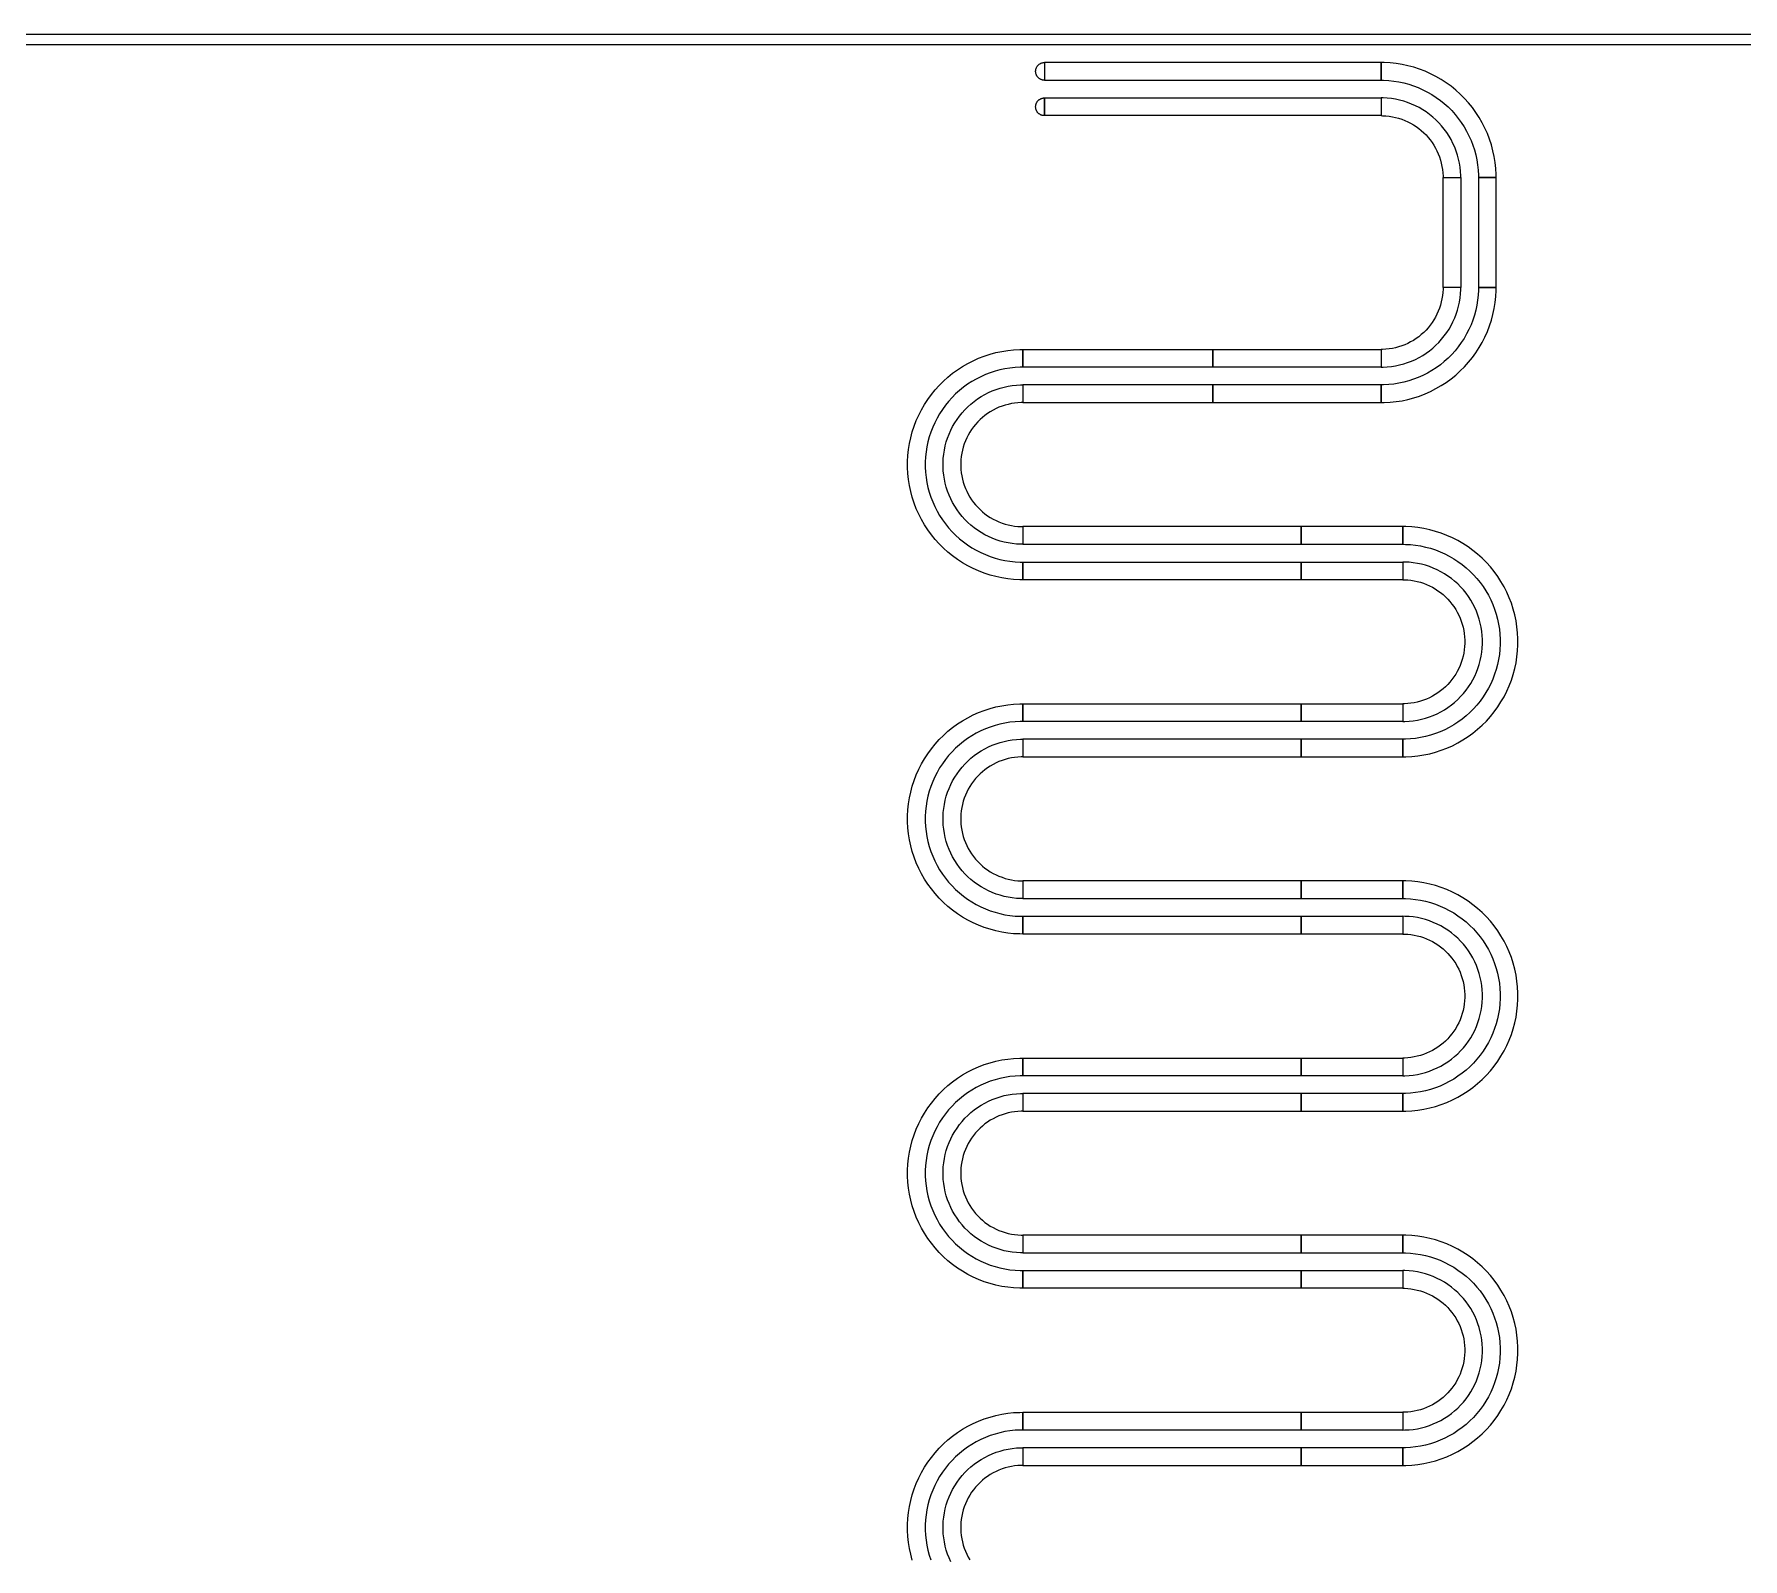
# Model space of a CAD drawing. Extents: x -3400 to 3400, y -3400 to 3400.
# Drawn here: x 640 to 1604, y -866 to -5 of the extents above; entities that cross this region are included whole.
import ezdxf

# ---------------------------------------------------------------- set-up
doc = ezdxf.new("R2010")
doc.units = 0
doc.layers.get('0').update_dxf_attribs({"linetype": 'CONTINUOUS'})
doc.layers.add('BASEMETAL', color=4, linetype='CONTINUOUS')
doc.layers.add('BUSMAIN', color=3, linetype='CONTINUOUS')

# ---------------------------------------------------------------- blocks, each defined once
blk = doc.blocks.new('CHIP_XSEARCH')
for points in [[(4610, 3374), (4610, 3369), (4610, 3369), (4609.74, 3369.01), (4609.48, 3369.03), (4609.22, 3369.06), (4608.96, 3369.11), (4608.71, 3369.17), (4608.45, 3369.24), (4608.21, 3369.33), (4607.97, 3369.43), (4607.73, 3369.54), (4607.5, 3369.67), (4607.28, 3369.81), (4607.06, 3369.95), (4606.85, 3370.11), (4606.65, 3370.28), (4606.46, 3370.46), (4606.28, 3370.65), (4606.11, 3370.85), (4605.95, 3371.06), (4605.81, 3371.28), (4605.67, 3371.5), (4605.54, 3371.73), (4605.43, 3371.97), (4605.33, 3372.21), (4605.24, 3372.45), (4605.17, 3372.71), (4605.11, 3372.96), (4605.06, 3373.22), (4605.03, 3373.48), (4605.01, 3373.74), (4605, 3374), (4605, 3374), (4605.01, 3374.26), (4605.03, 3374.52), (4605.06, 3374.78), (4605.11, 3375.04), (4605.17, 3375.29), (4605.24, 3375.55), (4605.33, 3375.79), (4605.43, 3376.03), (4605.54, 3376.27), (4605.67, 3376.5), (4605.81, 3376.72), (4605.95, 3376.94), (4606.11, 3377.15), (4606.28, 3377.35), (4606.46, 3377.54), (4606.65, 3377.72), (4606.85, 3377.89), (4607.06, 3378.05), (4607.28, 3378.19), (4607.5, 3378.33), (4607.73, 3378.46), (4607.97, 3378.57), (4608.21, 3378.67), (4608.45, 3378.76), (4608.71, 3378.83), (4608.96, 3378.89), (4609.22, 3378.94), (4609.48, 3378.97), (4609.74, 3378.99), (4610, 3379), (4610, 3379)], [(4610, 3369), (4800, 3369), (4800, 3379), (4610, 3379)], [(4800, 3369), (4801.44, 3368.98), (4804.32, 3368.83), (4807.18, 3368.53), (4810.02, 3368.08), (4812.84, 3367.48), (4815.62, 3366.74), (4818.36, 3365.85), (4821.05, 3364.81), (4823.68, 3363.64), (4826.24, 3362.33), (4828.74, 3360.9), (4831.15, 3359.33), (4833.48, 3357.63), (4835.72, 3355.82), (4837.86, 3353.9), (4839.9, 3351.86), (4841.82, 3349.72), (4843.63, 3347.48), (4845.33, 3345.15), (4846.9, 3342.74), (4848.33, 3340.24), (4849.64, 3337.68), (4850.81, 3335.05), (4851.85, 3332.36), (4852.74, 3329.62), (4853.48, 3326.84), (4854.08, 3324.02), (4854.53, 3321.18), (4854.83, 3318.32), (4854.98, 3315.44), (4855, 3314), (4865, 3314), (4864.98, 3315.7), (4864.8, 3319.1), (4864.44, 3322.48), (4863.91, 3325.85), (4863.2, 3329.17), (4862.32, 3332.46), (4861.27, 3335.7), (4860.05, 3338.87), (4858.67, 3341.98), (4857.12, 3345.02), (4855.42, 3347.96), (4853.57, 3350.82), (4851.57, 3353.57), (4849.43, 3356.21), (4847.15, 3358.74), (4844.74, 3361.15), (4842.21, 3363.43), (4839.57, 3365.57), (4836.82, 3367.57), (4833.96, 3369.42), (4831.02, 3371.12), (4827.98, 3372.67), (4824.87, 3374.05), (4821.7, 3375.27), (4818.46, 3376.32), (4815.17, 3377.2), (4811.85, 3377.91), (4808.48, 3378.44), (4805.1, 3378.8), (4801.7, 3378.98), (4800, 3379)], [(4610, 3354), (4610, 3349), (4610, 3349), (4609.74, 3349.01), (4609.48, 3349.03), (4609.22, 3349.06), (4608.96, 3349.11), (4608.71, 3349.17), (4608.45, 3349.24), (4608.21, 3349.33), (4607.97, 3349.43), (4607.73, 3349.54), (4607.5, 3349.67), (4607.28, 3349.81), (4607.06, 3349.95), (4606.85, 3350.11), (4606.65, 3350.28), (4606.46, 3350.46), (4606.28, 3350.65), (4606.11, 3350.85), (4605.95, 3351.06), (4605.81, 3351.28), (4605.67, 3351.5), (4605.54, 3351.73), (4605.43, 3351.97), (4605.33, 3352.21), (4605.24, 3352.45), (4605.17, 3352.71), (4605.11, 3352.96), (4605.06, 3353.22), (4605.03, 3353.48), (4605.01, 3353.74), (4605, 3354), (4605, 3354), (4605.01, 3354.26), (4605.03, 3354.52), (4605.06, 3354.78), (4605.11, 3355.04), (4605.17, 3355.29), (4605.24, 3355.55), (4605.33, 3355.79), (4605.43, 3356.03), (4605.54, 3356.27), (4605.67, 3356.5), (4605.81, 3356.72), (4605.95, 3356.94), (4606.11, 3357.15), (4606.28, 3357.35), (4606.46, 3357.54), (4606.65, 3357.72), (4606.85, 3357.89), (4607.06, 3358.05), (4607.28, 3358.19), (4607.5, 3358.33), (4607.73, 3358.46), (4607.97, 3358.57), (4608.21, 3358.67), (4608.45, 3358.76), (4608.71, 3358.83), (4608.96, 3358.89), (4609.22, 3358.94), (4609.48, 3358.97), (4609.74, 3358.99), (4610, 3359), (4610, 3359)], [(4610, 3359), (4800, 3359), (4800, 3349), (4610, 3349)], [(4800, 3349), (4800.92, 3348.99), (4802.75, 3348.89), (4804.57, 3348.7), (4806.38, 3348.41), (4808.17, 3348.03), (4809.94, 3347.56), (4811.68, 3346.99), (4813.39, 3346.34), (4815.07, 3345.59), (4816.7, 3344.76), (4818.29, 3343.84), (4819.82, 3342.84), (4821.31, 3341.77), (4822.73, 3340.61), (4824.09, 3339.39), (4825.39, 3338.09), (4826.61, 3336.73), (4827.77, 3335.31), (4828.84, 3333.82), (4829.84, 3332.29), (4830.76, 3330.7), (4831.59, 3329.07), (4832.34, 3327.39), (4832.99, 3325.68), (4833.56, 3323.94), (4834.03, 3322.17), (4834.41, 3320.38), (4834.7, 3318.57), (4834.89, 3316.75), (4834.99, 3314.92), (4835, 3314), (4845, 3314), (4844.98, 3315.18), (4844.86, 3317.53), (4844.62, 3319.87), (4844.25, 3322.2), (4843.76, 3324.51), (4843.15, 3326.78), (4842.42, 3329.02), (4841.57, 3331.22), (4840.62, 3333.37), (4839.55, 3335.47), (4838.37, 3337.51), (4837.09, 3339.49), (4835.7, 3341.39), (4834.22, 3343.23), (4832.64, 3344.98), (4830.98, 3346.64), (4829.23, 3348.22), (4827.39, 3349.7), (4825.49, 3351.09), (4823.51, 3352.37), (4821.47, 3353.55), (4819.37, 3354.62), (4817.22, 3355.57), (4815.02, 3356.42), (4812.78, 3357.15), (4810.51, 3357.76), (4808.2, 3358.25), (4805.87, 3358.62), (4803.53, 3358.86), (4801.18, 3358.98), (4800, 3359)], [(4845, 3314), (4845, 3252), (4835, 3252), (4835, 3314)], [(4855, 3314), (4855, 3252), (4865, 3252), (4865, 3314)], [(4855, 3252), (4854.98, 3250.56), (4854.83, 3247.68), (4854.53, 3244.82), (4854.08, 3241.98), (4853.48, 3239.16), (4852.74, 3236.38), (4851.85, 3233.64), (4850.81, 3230.95), (4849.64, 3228.32), (4848.33, 3225.76), (4846.9, 3223.26), (4845.33, 3220.85), (4843.63, 3218.52), (4841.82, 3216.28), (4839.9, 3214.14), (4837.86, 3212.1), (4835.72, 3210.18), (4833.48, 3208.37), (4831.15, 3206.67), (4828.74, 3205.1), (4826.24, 3203.67), (4823.68, 3202.36), (4821.05, 3201.19), (4818.36, 3200.15), (4815.62, 3199.26), (4812.84, 3198.52), (4810.02, 3197.92), (4807.18, 3197.47), (4804.32, 3197.17), (4801.44, 3197.02), (4800, 3197), (4800, 3187), (4801.7, 3187.02), (4805.1, 3187.2), (4808.48, 3187.56), (4811.85, 3188.09), (4815.17, 3188.8), (4818.46, 3189.68), (4821.7, 3190.73), (4824.87, 3191.95), (4827.98, 3193.33), (4831.02, 3194.88), (4833.96, 3196.58), (4836.82, 3198.43), (4839.57, 3200.43), (4842.21, 3202.57), (4844.74, 3204.85), (4847.15, 3207.26), (4849.43, 3209.79), (4851.57, 3212.43), (4853.57, 3215.18), (4855.42, 3218.04), (4857.12, 3220.98), (4858.67, 3224.02), (4860.05, 3227.13), (4861.27, 3230.3), (4862.32, 3233.54), (4863.2, 3236.83), (4863.91, 3240.15), (4864.44, 3243.52), (4864.8, 3246.9), (4864.98, 3250.3), (4865, 3252)], [(4835, 3252), (4834.99, 3251.08), (4834.89, 3249.25), (4834.7, 3247.43), (4834.41, 3245.62), (4834.03, 3243.83), (4833.56, 3242.06), (4832.99, 3240.32), (4832.34, 3238.61), (4831.59, 3236.93), (4830.76, 3235.3), (4829.84, 3233.71), (4828.84, 3232.18), (4827.77, 3230.69), (4826.61, 3229.27), (4825.39, 3227.91), (4824.09, 3226.61), (4822.73, 3225.39), (4821.31, 3224.23), (4819.82, 3223.16), (4818.29, 3222.16), (4816.7, 3221.24), (4815.07, 3220.41), (4813.39, 3219.66), (4811.68, 3219.01), (4809.94, 3218.44), (4808.17, 3217.97), (4806.38, 3217.59), (4804.57, 3217.3), (4802.75, 3217.11), (4800.92, 3217.01), (4800, 3217), (4800, 3207), (4801.18, 3207.02), (4803.53, 3207.14), (4805.87, 3207.38), (4808.2, 3207.75), (4810.51, 3208.24), (4812.78, 3208.85), (4815.02, 3209.58), (4817.22, 3210.43), (4819.37, 3211.38), (4821.47, 3212.45), (4823.51, 3213.63), (4825.49, 3214.91), (4827.39, 3216.3), (4829.23, 3217.78), (4830.98, 3219.36), (4832.64, 3221.02), (4834.22, 3222.77), (4835.7, 3224.61), (4837.09, 3226.51), (4838.37, 3228.49), (4839.55, 3230.53), (4840.62, 3232.63), (4841.57, 3234.78), (4842.42, 3236.98), (4843.15, 3239.22), (4843.76, 3241.49), (4844.25, 3243.8), (4844.62, 3246.13), (4844.86, 3248.47), (4844.98, 3250.82), (4845, 3252)], [(4597.7, 3207), (4596.26, 3206.98), (4593.39, 3206.83), (4590.52, 3206.53), (4587.68, 3206.08), (4584.86, 3205.48), (4582.08, 3204.74), (4579.34, 3203.85), (4576.66, 3202.81), (4574.03, 3201.64), (4571.46, 3200.33), (4568.97, 3198.9), (4566.55, 3197.33), (4564.22, 3195.63), (4561.98, 3193.82), (4559.84, 3191.9), (4557.81, 3189.86), (4555.88, 3187.72), (4554.07, 3185.48), (4552.38, 3183.15), (4550.81, 3180.74), (4549.37, 3178.24), (4548.06, 3175.68), (4546.89, 3173.05), (4545.86, 3170.36), (4544.97, 3167.62), (4544.22, 3164.84), (4543.62, 3162.02), (4543.17, 3159.18), (4542.87, 3156.32), (4542.72, 3153.44), (4542.72, 3150.56), (4542.87, 3147.68), (4543.17, 3144.82), (4543.62, 3141.98), (4544.22, 3139.16), (4544.97, 3136.38), (4545.86, 3133.64), (4546.89, 3130.95), (4548.06, 3128.32), (4549.37, 3125.76), (4550.81, 3123.26), (4552.38, 3120.85), (4554.07, 3118.52), (4555.88, 3116.28), (4557.81, 3114.14), (4559.84, 3112.1), (4561.98, 3110.18), (4564.22, 3108.37), (4566.55, 3106.67), (4568.97, 3105.1), (4571.46, 3103.67), (4574.03, 3102.36), (4576.66, 3101.19), (4579.34, 3100.15), (4582.08, 3099.26), (4584.86, 3098.52), (4587.68, 3097.92), (4590.52, 3097.47), (4593.39, 3097.17), (4596.26, 3097.02), (4597.7, 3097), (4597.7, 3087), (4596, 3087.02), (4592.6, 3087.2), (4589.22, 3087.56), (4585.86, 3088.09), (4582.53, 3088.8), (4579.24, 3089.68), (4576.01, 3090.73), (4572.83, 3091.95), (4569.72, 3093.33), (4566.69, 3094.88), (4563.74, 3096.58), (4560.89, 3098.43), (4558.13, 3100.43), (4555.49, 3102.57), (4552.96, 3104.85), (4550.55, 3107.26), (4548.28, 3109.79), (4546.14, 3112.43), (4544.14, 3115.18), (4542.28, 3118.04), (4540.58, 3120.98), (4539.04, 3124.02), (4537.65, 3127.13), (4536.43, 3130.3), (4535.38, 3133.54), (4534.5, 3136.83), (4533.79, 3140.15), (4533.26, 3143.52), (4532.9, 3146.9), (4532.73, 3150.3), (4532.73, 3153.7), (4532.9, 3157.1), (4533.26, 3160.48), (4533.79, 3163.85), (4534.5, 3167.17), (4535.38, 3170.46), (4536.43, 3173.7), (4537.65, 3176.87), (4539.04, 3179.98), (4540.58, 3183.02), (4542.28, 3185.96), (4544.14, 3188.82), (4546.14, 3191.57), (4548.28, 3194.21), (4550.55, 3196.74), (4552.96, 3199.15), (4555.49, 3201.43), (4558.13, 3203.57), (4560.89, 3205.57), (4563.74, 3207.42), (4566.69, 3209.12), (4569.72, 3210.67), (4572.83, 3212.05), (4576.01, 3213.27), (4579.24, 3214.32), (4582.53, 3215.2), (4585.86, 3215.91), (4589.22, 3216.44), (4592.6, 3216.8), (4596, 3216.98), (4597.7, 3217)], [(4705, 3207), (4597.7, 3207), (4597.7, 3217), (4705, 3217)], [(4800, 3207), (4705, 3207), (4705, 3217), (4800, 3217)], [(4597.7, 3187), (4596.79, 3186.99), (4594.96, 3186.89), (4593.14, 3186.7), (4591.33, 3186.41), (4589.53, 3186.03), (4587.76, 3185.56), (4586.02, 3184.99), (4584.31, 3184.34), (4582.64, 3183.59), (4581, 3182.76), (4579.42, 3181.84), (4577.88, 3180.84), (4576.4, 3179.77), (4574.97, 3178.61), (4573.61, 3177.39), (4572.32, 3176.09), (4571.09, 3174.73), (4569.94, 3173.31), (4568.86, 3171.82), (4567.86, 3170.29), (4566.94, 3168.7), (4566.11, 3167.07), (4565.37, 3165.39), (4564.71, 3163.68), (4564.14, 3161.94), (4563.67, 3160.17), (4563.29, 3158.38), (4563, 3156.57), (4562.81, 3154.75), (4562.72, 3152.92), (4562.72, 3151.08), (4562.81, 3149.25), (4563, 3147.43), (4563.29, 3145.62), (4563.67, 3143.83), (4564.14, 3142.06), (4564.71, 3140.32), (4565.37, 3138.61), (4566.11, 3136.93), (4566.94, 3135.3), (4567.86, 3133.71), (4568.86, 3132.18), (4569.94, 3130.69), (4571.09, 3129.27), (4572.32, 3127.91), (4573.61, 3126.61), (4574.97, 3125.39), (4576.4, 3124.23), (4577.88, 3123.16), (4579.42, 3122.16), (4581, 3121.24), (4582.64, 3120.41), (4584.31, 3119.66), (4586.02, 3119.01), (4587.76, 3118.44), (4589.53, 3117.97), (4591.33, 3117.59), (4593.14, 3117.3), (4594.96, 3117.11), (4596.79, 3117.01), (4597.7, 3117), (4597.7, 3107), (4596.53, 3107.02), (4594.17, 3107.14), (4591.83, 3107.38), (4589.5, 3107.75), (4587.2, 3108.24), (4584.92, 3108.85), (4582.68, 3109.58), (4580.48, 3110.43), (4578.33, 3111.38), (4576.23, 3112.45), (4574.19, 3113.63), (4572.22, 3114.91), (4570.31, 3116.3), (4568.48, 3117.78), (4566.73, 3119.36), (4565.06, 3121.02), (4563.49, 3122.77), (4562, 3124.61), (4560.62, 3126.51), (4559.33, 3128.49), (4558.16, 3130.53), (4557.09, 3132.63), (4556.13, 3134.78), (4555.28, 3136.98), (4554.56, 3139.22), (4553.95, 3141.49), (4553.46, 3143.8), (4553.09, 3146.13), (4552.84, 3148.47), (4552.72, 3150.82), (4552.72, 3153.18), (4552.84, 3155.53), (4553.09, 3157.87), (4553.46, 3160.2), (4553.95, 3162.51), (4554.56, 3164.78), (4555.28, 3167.02), (4556.13, 3169.22), (4557.09, 3171.37), (4558.16, 3173.47), (4559.33, 3175.51), (4560.62, 3177.49), (4562, 3179.39), (4563.49, 3181.23), (4565.06, 3182.98), (4566.73, 3184.64), (4568.48, 3186.22), (4570.31, 3187.7), (4572.22, 3189.09), (4574.19, 3190.37), (4576.23, 3191.55), (4578.33, 3192.62), (4580.48, 3193.57), (4582.68, 3194.42), (4584.92, 3195.15), (4587.2, 3195.76), (4589.5, 3196.25), (4591.83, 3196.62), (4594.17, 3196.86), (4596.53, 3196.98), (4597.7, 3197)], [(4705, 3197), (4597.7, 3197), (4597.7, 3187), (4705, 3187)], [(4800, 3197), (4705, 3197), (4705, 3187), (4800, 3187)], [(4597.7, 3107), (4755, 3107), (4755, 3117), (4597.7, 3117)], [(4755, 3107), (4812.3, 3107), (4812.3, 3117), (4755, 3117)], [(4812.3, 3107), (4813.74, 3106.98), (4816.61, 3106.83), (4819.48, 3106.53), (4822.32, 3106.08), (4825.14, 3105.48), (4827.92, 3104.74), (4830.66, 3103.85), (4833.34, 3102.81), (4835.97, 3101.64), (4838.54, 3100.33), (4841.03, 3098.9), (4843.45, 3097.33), (4845.78, 3095.63), (4848.02, 3093.82), (4850.16, 3091.9), (4852.19, 3089.86), (4854.12, 3087.72), (4855.93, 3085.48), (4857.62, 3083.15), (4859.19, 3080.74), (4860.63, 3078.24), (4861.94, 3075.68), (4863.11, 3073.05), (4864.14, 3070.36), (4865.03, 3067.62), (4865.78, 3064.84), (4866.38, 3062.02), (4866.83, 3059.18), (4867.13, 3056.32), (4867.28, 3053.44), (4867.28, 3050.56), (4867.13, 3047.68), (4866.83, 3044.82), (4866.38, 3041.98), (4865.78, 3039.16), (4865.03, 3036.38), (4864.14, 3033.64), (4863.11, 3030.95), (4861.94, 3028.32), (4860.63, 3025.76), (4859.19, 3023.26), (4857.62, 3020.85), (4855.93, 3018.52), (4854.12, 3016.28), (4852.19, 3014.14), (4850.16, 3012.1), (4848.02, 3010.18), (4845.78, 3008.37), (4843.45, 3006.67), (4841.03, 3005.1), (4838.54, 3003.67), (4835.97, 3002.36), (4833.34, 3001.19), (4830.66, 3000.15), (4827.92, 2999.26), (4825.14, 2998.52), (4822.32, 2997.92), (4819.48, 2997.47), (4816.61, 2997.17), (4813.74, 2997.02), (4812.3, 2997), (4812.3, 2987), (4814, 2987.02), (4817.4, 2987.2), (4820.78, 2987.56), (4824.14, 2988.09), (4827.47, 2988.8), (4830.76, 2989.68), (4833.99, 2990.73), (4837.17, 2991.95), (4840.28, 2993.33), (4843.31, 2994.88), (4846.26, 2996.58), (4849.11, 2998.43), (4851.87, 3000.43), (4854.51, 3002.57), (4857.04, 3004.85), (4859.45, 3007.26), (4861.72, 3009.79), (4863.86, 3012.43), (4865.86, 3015.18), (4867.72, 3018.04), (4869.42, 3020.98), (4870.96, 3024.02), (4872.35, 3027.13), (4873.57, 3030.3), (4874.62, 3033.54), (4875.5, 3036.83), (4876.21, 3040.15), (4876.74, 3043.52), (4877.1, 3046.9), (4877.27, 3050.3), (4877.27, 3053.7), (4877.1, 3057.1), (4876.74, 3060.48), (4876.21, 3063.85), (4875.5, 3067.17), (4874.62, 3070.46), (4873.57, 3073.7), (4872.35, 3076.87), (4870.96, 3079.98), (4869.42, 3083.02), (4867.72, 3085.96), (4865.86, 3088.82), (4863.86, 3091.57), (4861.72, 3094.21), (4859.45, 3096.74), (4857.04, 3099.15), (4854.51, 3101.43), (4851.87, 3103.57), (4849.11, 3105.57), (4846.26, 3107.42), (4843.31, 3109.12), (4840.28, 3110.67), (4837.17, 3112.05), (4833.99, 3113.27), (4830.76, 3114.32), (4827.47, 3115.2), (4824.14, 3115.91), (4820.78, 3116.44), (4817.4, 3116.8), (4814, 3116.98), (4812.3, 3117)], [(4597.7, 3097), (4755, 3097), (4755, 3087), (4597.7, 3087)], [(4755, 3097), (4812.3, 3097), (4812.3, 3087), (4755, 3087)], [(4812.3, 3087), (4813.21, 3086.99), (4815.04, 3086.89), (4816.86, 3086.7), (4818.67, 3086.41), (4820.47, 3086.03), (4822.24, 3085.56), (4823.98, 3084.99), (4825.69, 3084.34), (4827.36, 3083.59), (4829, 3082.76), (4830.58, 3081.84), (4832.12, 3080.84), (4833.6, 3079.77), (4835.03, 3078.61), (4836.39, 3077.39), (4837.68, 3076.09), (4838.91, 3074.73), (4840.06, 3073.31), (4841.14, 3071.82), (4842.14, 3070.29), (4843.06, 3068.7), (4843.89, 3067.07), (4844.63, 3065.39), (4845.29, 3063.68), (4845.86, 3061.94), (4846.33, 3060.17), (4846.71, 3058.38), (4847, 3056.57), (4847.19, 3054.75), (4847.28, 3052.92), (4847.28, 3051.08), (4847.19, 3049.25), (4847, 3047.43), (4846.71, 3045.62), (4846.33, 3043.83), (4845.86, 3042.06), (4845.29, 3040.32), (4844.63, 3038.61), (4843.89, 3036.93), (4843.06, 3035.3), (4842.14, 3033.71), (4841.14, 3032.18), (4840.06, 3030.69), (4838.91, 3029.27), (4837.68, 3027.91), (4836.39, 3026.61), (4835.03, 3025.39), (4833.6, 3024.23), (4832.12, 3023.16), (4830.58, 3022.16), (4829, 3021.24), (4827.36, 3020.41), (4825.69, 3019.66), (4823.98, 3019.01), (4822.24, 3018.44), (4820.47, 3017.97), (4818.67, 3017.59), (4816.86, 3017.3), (4815.04, 3017.11), (4813.21, 3017.01), (4812.3, 3017), (4812.3, 3007), (4813.47, 3007.02), (4815.83, 3007.14), (4818.17, 3007.38), (4820.5, 3007.75), (4822.8, 3008.24), (4825.08, 3008.85), (4827.32, 3009.58), (4829.52, 3010.43), (4831.67, 3011.38), (4833.77, 3012.45), (4835.81, 3013.63), (4837.78, 3014.91), (4839.69, 3016.3), (4841.52, 3017.78), (4843.27, 3019.36), (4844.94, 3021.02), (4846.51, 3022.77), (4848, 3024.61), (4849.38, 3026.51), (4850.67, 3028.49), (4851.84, 3030.53), (4852.91, 3032.63), (4853.87, 3034.78), (4854.72, 3036.98), (4855.44, 3039.22), (4856.05, 3041.49), (4856.54, 3043.8), (4856.91, 3046.13), (4857.16, 3048.47), (4857.28, 3050.82), (4857.28, 3053.18), (4857.16, 3055.53), (4856.91, 3057.87), (4856.54, 3060.2), (4856.05, 3062.51), (4855.44, 3064.78), (4854.72, 3067.02), (4853.87, 3069.22), (4852.91, 3071.37), (4851.84, 3073.47), (4850.67, 3075.51), (4849.38, 3077.49), (4848, 3079.39), (4846.51, 3081.23), (4844.94, 3082.98), (4843.27, 3084.64), (4841.52, 3086.22), (4839.69, 3087.7), (4837.78, 3089.09), (4835.81, 3090.37), (4833.77, 3091.55), (4831.67, 3092.62), (4829.52, 3093.57), (4827.32, 3094.42), (4825.08, 3095.15), (4822.8, 3095.76), (4820.5, 3096.25), (4818.17, 3096.62), (4815.83, 3096.86), (4813.47, 3096.98), (4812.3, 3097)], [(4597.7, 3007), (4596.26, 3006.98), (4593.39, 3006.83), (4590.52, 3006.53), (4587.68, 3006.08), (4584.86, 3005.48), (4582.08, 3004.74), (4579.34, 3003.85), (4576.66, 3002.81), (4574.03, 3001.64), (4571.46, 3000.33), (4568.97, 2998.9), (4566.55, 2997.33), (4564.22, 2995.63), (4561.98, 2993.82), (4559.84, 2991.9), (4557.81, 2989.86), (4555.88, 2987.72), (4554.07, 2985.48), (4552.38, 2983.15), (4550.81, 2980.74), (4549.37, 2978.24), (4548.06, 2975.68), (4546.89, 2973.05), (4545.86, 2970.36), (4544.97, 2967.62), (4544.22, 2964.84), (4543.62, 2962.02), (4543.17, 2959.18), (4542.87, 2956.32), (4542.72, 2953.44), (4542.72, 2950.56), (4542.87, 2947.68), (4543.17, 2944.82), (4543.62, 2941.98), (4544.22, 2939.16), (4544.97, 2936.38), (4545.86, 2933.64), (4546.89, 2930.95), (4548.06, 2928.32), (4549.37, 2925.76), (4550.81, 2923.26), (4552.38, 2920.85), (4554.07, 2918.52), (4555.88, 2916.28), (4557.81, 2914.14), (4559.84, 2912.1), (4561.98, 2910.18), (4564.22, 2908.37), (4566.55, 2906.67), (4568.97, 2905.1), (4571.46, 2903.67), (4574.03, 2902.36), (4576.66, 2901.19), (4579.34, 2900.15), (4582.08, 2899.26), (4584.86, 2898.52), (4587.68, 2897.92), (4590.52, 2897.47), (4593.39, 2897.17), (4596.26, 2897.02), (4597.7, 2897), (4597.7, 2887), (4596, 2887.02), (4592.6, 2887.2), (4589.22, 2887.56), (4585.86, 2888.09), (4582.53, 2888.8), (4579.24, 2889.68), (4576.01, 2890.73), (4572.83, 2891.95), (4569.72, 2893.33), (4566.69, 2894.88), (4563.74, 2896.58), (4560.89, 2898.43), (4558.13, 2900.43), (4555.49, 2902.57), (4552.96, 2904.85), (4550.55, 2907.26), (4548.28, 2909.79), (4546.14, 2912.43), (4544.14, 2915.18), (4542.28, 2918.04), (4540.58, 2920.98), (4539.04, 2924.02), (4537.65, 2927.13), (4536.43, 2930.3), (4535.38, 2933.54), (4534.5, 2936.83), (4533.79, 2940.15), (4533.26, 2943.52), (4532.9, 2946.9), (4532.73, 2950.3), (4532.73, 2953.7), (4532.9, 2957.1), (4533.26, 2960.48), (4533.79, 2963.85), (4534.5, 2967.17), (4535.38, 2970.46), (4536.43, 2973.7), (4537.65, 2976.87), (4539.04, 2979.98), (4540.58, 2983.02), (4542.28, 2985.96), (4544.14, 2988.82), (4546.14, 2991.57), (4548.28, 2994.21), (4550.55, 2996.74), (4552.96, 2999.15), (4555.49, 3001.43), (4558.13, 3003.57), (4560.89, 3005.57), (4563.74, 3007.42), (4566.69, 3009.12), (4569.72, 3010.67), (4572.83, 3012.05), (4576.01, 3013.27), (4579.24, 3014.32), (4582.53, 3015.2), (4585.86, 3015.91), (4589.22, 3016.44), (4592.6, 3016.8), (4596, 3016.98), (4597.7, 3017)], [(4755, 3007), (4597.7, 3007), (4597.7, 3017), (4755, 3017)], [(4812.3, 3007), (4755, 3007), (4755, 3017), (4812.3, 3017)], [(4597.7, 2987), (4596.79, 2986.99), (4594.96, 2986.89), (4593.14, 2986.7), (4591.33, 2986.41), (4589.53, 2986.03), (4587.76, 2985.56), (4586.02, 2984.99), (4584.31, 2984.34), (4582.64, 2983.59), (4581, 2982.76), (4579.42, 2981.84), (4577.88, 2980.84), (4576.4, 2979.77), (4574.97, 2978.61), (4573.61, 2977.39), (4572.32, 2976.09), (4571.09, 2974.73), (4569.94, 2973.31), (4568.86, 2971.82), (4567.86, 2970.29), (4566.94, 2968.7), (4566.11, 2967.07), (4565.37, 2965.39), (4564.71, 2963.68), (4564.14, 2961.94), (4563.67, 2960.17), (4563.29, 2958.38), (4563, 2956.57), (4562.81, 2954.75), (4562.72, 2952.92), (4562.72, 2951.08), (4562.81, 2949.25), (4563, 2947.43), (4563.29, 2945.62), (4563.67, 2943.83), (4564.14, 2942.06), (4564.71, 2940.32), (4565.37, 2938.61), (4566.11, 2936.93), (4566.94, 2935.3), (4567.86, 2933.71), (4568.86, 2932.18), (4569.94, 2930.69), (4571.09, 2929.27), (4572.32, 2927.91), (4573.61, 2926.61), (4574.97, 2925.39), (4576.4, 2924.23), (4577.88, 2923.16), (4579.42, 2922.16), (4581, 2921.24), (4582.64, 2920.41), (4584.31, 2919.66), (4586.02, 2919.01), (4587.76, 2918.44), (4589.53, 2917.97), (4591.33, 2917.59), (4593.14, 2917.3), (4594.96, 2917.11), (4596.79, 2917.01), (4597.7, 2917), (4597.7, 2907), (4596.53, 2907.02), (4594.17, 2907.14), (4591.83, 2907.38), (4589.5, 2907.75), (4587.2, 2908.24), (4584.92, 2908.85), (4582.68, 2909.58), (4580.48, 2910.43), (4578.33, 2911.38), (4576.23, 2912.45), (4574.19, 2913.63), (4572.22, 2914.91), (4570.31, 2916.3), (4568.48, 2917.78), (4566.73, 2919.36), (4565.06, 2921.02), (4563.49, 2922.77), (4562, 2924.61), (4560.62, 2926.51), (4559.33, 2928.49), (4558.16, 2930.53), (4557.09, 2932.63), (4556.13, 2934.78), (4555.28, 2936.98), (4554.56, 2939.22), (4553.95, 2941.49), (4553.46, 2943.8), (4553.09, 2946.13), (4552.84, 2948.47), (4552.72, 2950.82), (4552.72, 2953.18), (4552.84, 2955.53), (4553.09, 2957.87), (4553.46, 2960.2), (4553.95, 2962.51), (4554.56, 2964.78), (4555.28, 2967.02), (4556.13, 2969.22), (4557.09, 2971.37), (4558.16, 2973.47), (4559.33, 2975.51), (4560.62, 2977.49), (4562, 2979.39), (4563.49, 2981.23), (4565.06, 2982.98), (4566.73, 2984.64), (4568.48, 2986.22), (4570.31, 2987.7), (4572.22, 2989.09), (4574.19, 2990.37), (4576.23, 2991.55), (4578.33, 2992.62), (4580.48, 2993.57), (4582.68, 2994.42), (4584.92, 2995.15), (4587.2, 2995.76), (4589.5, 2996.25), (4591.83, 2996.62), (4594.17, 2996.86), (4596.53, 2996.98), (4597.7, 2997)], [(4755, 2997), (4597.7, 2997), (4597.7, 2987), (4755, 2987)], [(4812.3, 2997), (4755, 2997), (4755, 2987), (4812.3, 2987)], [(4597.7, 2907), (4755, 2907), (4755, 2917), (4597.7, 2917)], [(4755, 2907), (4812.3, 2907), (4812.3, 2917), (4755, 2917)], [(4812.3, 2907), (4813.74, 2906.98), (4816.61, 2906.83), (4819.48, 2906.53), (4822.32, 2906.08), (4825.14, 2905.48), (4827.92, 2904.74), (4830.66, 2903.85), (4833.34, 2902.81), (4835.97, 2901.64), (4838.54, 2900.33), (4841.03, 2898.9), (4843.45, 2897.33), (4845.78, 2895.63), (4848.02, 2893.82), (4850.16, 2891.9), (4852.19, 2889.86), (4854.12, 2887.72), (4855.93, 2885.48), (4857.62, 2883.15), (4859.19, 2880.74), (4860.63, 2878.24), (4861.94, 2875.68), (4863.11, 2873.05), (4864.14, 2870.36), (4865.03, 2867.62), (4865.78, 2864.84), (4866.38, 2862.02), (4866.83, 2859.18), (4867.13, 2856.32), (4867.28, 2853.44), (4867.28, 2850.56), (4867.13, 2847.68), (4866.83, 2844.82), (4866.38, 2841.98), (4865.78, 2839.16), (4865.03, 2836.38), (4864.14, 2833.64), (4863.11, 2830.95), (4861.94, 2828.32), (4860.63, 2825.76), (4859.19, 2823.26), (4857.62, 2820.85), (4855.93, 2818.52), (4854.12, 2816.28), (4852.19, 2814.14), (4850.16, 2812.1), (4848.02, 2810.18), (4845.78, 2808.37), (4843.45, 2806.67), (4841.03, 2805.1), (4838.54, 2803.67), (4835.97, 2802.36), (4833.34, 2801.19), (4830.66, 2800.15), (4827.92, 2799.26), (4825.14, 2798.52), (4822.32, 2797.92), (4819.48, 2797.47), (4816.61, 2797.17), (4813.74, 2797.02), (4812.3, 2797), (4812.3, 2787), (4814, 2787.02), (4817.4, 2787.2), (4820.78, 2787.56), (4824.14, 2788.09), (4827.47, 2788.8), (4830.76, 2789.68), (4833.99, 2790.73), (4837.17, 2791.95), (4840.28, 2793.33), (4843.31, 2794.88), (4846.26, 2796.58), (4849.11, 2798.43), (4851.87, 2800.43), (4854.51, 2802.57), (4857.04, 2804.85), (4859.45, 2807.26), (4861.72, 2809.79), (4863.86, 2812.43), (4865.86, 2815.18), (4867.72, 2818.04), (4869.42, 2820.98), (4870.96, 2824.02), (4872.35, 2827.13), (4873.57, 2830.3), (4874.62, 2833.54), (4875.5, 2836.83), (4876.21, 2840.15), (4876.74, 2843.52), (4877.1, 2846.9), (4877.27, 2850.3), (4877.27, 2853.7), (4877.1, 2857.1), (4876.74, 2860.48), (4876.21, 2863.85), (4875.5, 2867.17), (4874.62, 2870.46), (4873.57, 2873.7), (4872.35, 2876.87), (4870.96, 2879.98), (4869.42, 2883.02), (4867.72, 2885.96), (4865.86, 2888.82), (4863.86, 2891.57), (4861.72, 2894.21), (4859.45, 2896.74), (4857.04, 2899.15), (4854.51, 2901.43), (4851.87, 2903.57), (4849.11, 2905.57), (4846.26, 2907.42), (4843.31, 2909.12), (4840.28, 2910.67), (4837.17, 2912.05), (4833.99, 2913.27), (4830.76, 2914.32), (4827.47, 2915.2), (4824.14, 2915.91), (4820.78, 2916.44), (4817.4, 2916.8), (4814, 2916.98), (4812.3, 2917)], [(4597.7, 2897), (4755, 2897), (4755, 2887), (4597.7, 2887)], [(4755, 2897), (4812.3, 2897), (4812.3, 2887), (4755, 2887)], [(4812.3, 2887), (4813.21, 2886.99), (4815.04, 2886.89), (4816.86, 2886.7), (4818.67, 2886.41), (4820.47, 2886.03), (4822.24, 2885.56), (4823.98, 2884.99), (4825.69, 2884.34), (4827.36, 2883.59), (4829, 2882.76), (4830.58, 2881.84), (4832.12, 2880.84), (4833.6, 2879.77), (4835.03, 2878.61), (4836.39, 2877.39), (4837.68, 2876.09), (4838.91, 2874.73), (4840.06, 2873.31), (4841.14, 2871.82), (4842.14, 2870.29), (4843.06, 2868.7), (4843.89, 2867.07), (4844.63, 2865.39), (4845.29, 2863.68), (4845.86, 2861.94), (4846.33, 2860.17), (4846.71, 2858.38), (4847, 2856.57), (4847.19, 2854.75), (4847.28, 2852.92), (4847.28, 2851.08), (4847.19, 2849.25), (4847, 2847.43), (4846.71, 2845.62), (4846.33, 2843.83), (4845.86, 2842.06), (4845.29, 2840.32), (4844.63, 2838.61), (4843.89, 2836.93), (4843.06, 2835.3), (4842.14, 2833.71), (4841.14, 2832.18), (4840.06, 2830.69), (4838.91, 2829.27), (4837.68, 2827.91), (4836.39, 2826.61), (4835.03, 2825.39), (4833.6, 2824.23), (4832.12, 2823.16), (4830.58, 2822.16), (4829, 2821.24), (4827.36, 2820.41), (4825.69, 2819.66), (4823.98, 2819.01), (4822.24, 2818.44), (4820.47, 2817.97), (4818.67, 2817.59), (4816.86, 2817.3), (4815.04, 2817.11), (4813.21, 2817.01), (4812.3, 2817), (4812.3, 2807), (4813.47, 2807.02), (4815.83, 2807.14), (4818.17, 2807.38), (4820.5, 2807.75), (4822.8, 2808.24), (4825.08, 2808.85), (4827.32, 2809.58), (4829.52, 2810.43), (4831.67, 2811.38), (4833.77, 2812.45), (4835.81, 2813.63), (4837.78, 2814.91), (4839.69, 2816.3), (4841.52, 2817.78), (4843.27, 2819.36), (4844.94, 2821.02), (4846.51, 2822.77), (4848, 2824.61), (4849.38, 2826.51), (4850.67, 2828.49), (4851.84, 2830.53), (4852.91, 2832.63), (4853.87, 2834.78), (4854.72, 2836.98), (4855.44, 2839.22), (4856.05, 2841.49), (4856.54, 2843.8), (4856.91, 2846.13), (4857.16, 2848.47), (4857.28, 2850.82), (4857.28, 2853.18), (4857.16, 2855.53), (4856.91, 2857.87), (4856.54, 2860.2), (4856.05, 2862.51), (4855.44, 2864.78), (4854.72, 2867.02), (4853.87, 2869.22), (4852.91, 2871.37), (4851.84, 2873.47), (4850.67, 2875.51), (4849.38, 2877.49), (4848, 2879.39), (4846.51, 2881.23), (4844.94, 2882.98), (4843.27, 2884.64), (4841.52, 2886.22), (4839.69, 2887.7), (4837.78, 2889.09), (4835.81, 2890.37), (4833.77, 2891.55), (4831.67, 2892.62), (4829.52, 2893.57), (4827.32, 2894.42), (4825.08, 2895.15), (4822.8, 2895.76), (4820.5, 2896.25), (4818.17, 2896.62), (4815.83, 2896.86), (4813.47, 2896.98), (4812.3, 2897)], [(4597.7, 2807), (4596.26, 2806.98), (4593.39, 2806.83), (4590.52, 2806.53), (4587.68, 2806.08), (4584.86, 2805.48), (4582.08, 2804.74), (4579.34, 2803.85), (4576.66, 2802.81), (4574.03, 2801.64), (4571.46, 2800.33), (4568.97, 2798.9), (4566.55, 2797.33), (4564.22, 2795.63), (4561.98, 2793.82), (4559.84, 2791.9), (4557.81, 2789.86), (4555.88, 2787.72), (4554.07, 2785.48), (4552.38, 2783.15), (4550.81, 2780.74), (4549.37, 2778.24), (4548.06, 2775.68), (4546.89, 2773.05), (4545.86, 2770.36), (4544.97, 2767.62), (4544.22, 2764.84), (4543.62, 2762.02), (4543.17, 2759.18), (4542.87, 2756.32), (4542.72, 2753.44), (4542.72, 2750.56), (4542.87, 2747.68), (4543.17, 2744.82), (4543.62, 2741.98), (4544.22, 2739.16), (4544.97, 2736.38), (4545.86, 2733.64), (4546.89, 2730.95), (4548.06, 2728.32), (4549.37, 2725.76), (4550.81, 2723.26), (4552.38, 2720.85), (4554.07, 2718.52), (4555.88, 2716.28), (4557.81, 2714.14), (4559.84, 2712.1), (4561.98, 2710.18), (4564.22, 2708.37), (4566.55, 2706.67), (4568.97, 2705.1), (4571.46, 2703.67), (4574.03, 2702.36), (4576.66, 2701.19), (4579.34, 2700.15), (4582.08, 2699.26), (4584.86, 2698.52), (4587.68, 2697.92), (4590.52, 2697.47), (4593.39, 2697.17), (4596.26, 2697.02), (4597.7, 2697), (4597.7, 2687), (4596, 2687.02), (4592.6, 2687.2), (4589.22, 2687.56), (4585.86, 2688.09), (4582.53, 2688.8), (4579.24, 2689.68), (4576.01, 2690.73), (4572.83, 2691.95), (4569.72, 2693.33), (4566.69, 2694.88), (4563.74, 2696.58), (4560.89, 2698.43), (4558.13, 2700.43), (4555.49, 2702.57), (4552.96, 2704.85), (4550.55, 2707.26), (4548.28, 2709.79), (4546.14, 2712.43), (4544.14, 2715.18), (4542.28, 2718.04), (4540.58, 2720.98), (4539.04, 2724.02), (4537.65, 2727.13), (4536.43, 2730.3), (4535.38, 2733.54), (4534.5, 2736.83), (4533.79, 2740.15), (4533.26, 2743.52), (4532.9, 2746.9), (4532.73, 2750.3), (4532.73, 2753.7), (4532.9, 2757.1), (4533.26, 2760.48), (4533.79, 2763.85), (4534.5, 2767.17), (4535.38, 2770.46), (4536.43, 2773.7), (4537.65, 2776.87), (4539.04, 2779.98), (4540.58, 2783.02), (4542.28, 2785.96), (4544.14, 2788.82), (4546.14, 2791.57), (4548.28, 2794.21), (4550.55, 2796.74), (4552.96, 2799.15), (4555.49, 2801.43), (4558.13, 2803.57), (4560.89, 2805.57), (4563.74, 2807.42), (4566.69, 2809.12), (4569.72, 2810.67), (4572.83, 2812.05), (4576.01, 2813.27), (4579.24, 2814.32), (4582.53, 2815.2), (4585.86, 2815.91), (4589.22, 2816.44), (4592.6, 2816.8), (4596, 2816.98), (4597.7, 2817)], [(4755, 2807), (4597.7, 2807), (4597.7, 2817), (4755, 2817)], [(4812.3, 2807), (4755, 2807), (4755, 2817), (4812.3, 2817)], [(4597.7, 2787), (4596.79, 2786.99), (4594.96, 2786.89), (4593.14, 2786.7), (4591.33, 2786.41), (4589.53, 2786.03), (4587.76, 2785.56), (4586.02, 2784.99), (4584.31, 2784.34), (4582.64, 2783.59), (4581, 2782.76), (4579.42, 2781.84), (4577.88, 2780.84), (4576.4, 2779.77), (4574.97, 2778.61), (4573.61, 2777.39), (4572.32, 2776.09), (4571.09, 2774.73), (4569.94, 2773.31), (4568.86, 2771.82), (4567.86, 2770.29), (4566.94, 2768.7), (4566.11, 2767.07), (4565.37, 2765.39), (4564.71, 2763.68), (4564.14, 2761.94), (4563.67, 2760.17), (4563.29, 2758.38), (4563, 2756.57), (4562.81, 2754.75), (4562.72, 2752.92), (4562.72, 2751.08), (4562.81, 2749.25), (4563, 2747.43), (4563.29, 2745.62), (4563.67, 2743.83), (4564.14, 2742.06), (4564.71, 2740.32), (4565.37, 2738.61), (4566.11, 2736.93), (4566.94, 2735.3), (4567.86, 2733.71), (4568.86, 2732.18), (4569.94, 2730.69), (4571.09, 2729.27), (4572.32, 2727.91), (4573.61, 2726.61), (4574.97, 2725.39), (4576.4, 2724.23), (4577.88, 2723.16), (4579.42, 2722.16), (4581, 2721.24), (4582.64, 2720.41), (4584.31, 2719.66), (4586.02, 2719.01), (4587.76, 2718.44), (4589.53, 2717.97), (4591.33, 2717.59), (4593.14, 2717.3), (4594.96, 2717.11), (4596.79, 2717.01), (4597.7, 2717), (4597.7, 2707), (4596.53, 2707.02), (4594.17, 2707.14), (4591.83, 2707.38), (4589.5, 2707.75), (4587.2, 2708.24), (4584.92, 2708.85), (4582.68, 2709.58), (4580.48, 2710.43), (4578.33, 2711.38), (4576.23, 2712.45), (4574.19, 2713.63), (4572.22, 2714.91), (4570.31, 2716.3), (4568.48, 2717.78), (4566.73, 2719.36), (4565.06, 2721.02), (4563.49, 2722.77), (4562, 2724.61), (4560.62, 2726.51), (4559.33, 2728.49), (4558.16, 2730.53), (4557.09, 2732.63), (4556.13, 2734.78), (4555.28, 2736.98), (4554.56, 2739.22), (4553.95, 2741.49), (4553.46, 2743.8), (4553.09, 2746.13), (4552.84, 2748.47), (4552.72, 2750.82), (4552.72, 2753.18), (4552.84, 2755.53), (4553.09, 2757.87), (4553.46, 2760.2), (4553.95, 2762.51), (4554.56, 2764.78), (4555.28, 2767.02), (4556.13, 2769.22), (4557.09, 2771.37), (4558.16, 2773.47), (4559.33, 2775.51), (4560.62, 2777.49), (4562, 2779.39), (4563.49, 2781.23), (4565.06, 2782.98), (4566.73, 2784.64), (4568.48, 2786.22), (4570.31, 2787.7), (4572.22, 2789.09), (4574.19, 2790.37), (4576.23, 2791.55), (4578.33, 2792.62), (4580.48, 2793.57), (4582.68, 2794.42), (4584.92, 2795.15), (4587.2, 2795.76), (4589.5, 2796.25), (4591.83, 2796.62), (4594.17, 2796.86), (4596.53, 2796.98), (4597.7, 2797)], [(4755, 2797), (4597.7, 2797), (4597.7, 2787), (4755, 2787)], [(4812.3, 2797), (4755, 2797), (4755, 2787), (4812.3, 2787)], [(4597.7, 2707), (4755, 2707), (4755, 2717), (4597.7, 2717)], [(4755, 2707), (4812.3, 2707), (4812.3, 2717), (4755, 2717)], [(4812.3, 2707), (4813.74, 2706.98), (4816.61, 2706.83), (4819.48, 2706.53), (4822.32, 2706.08), (4825.14, 2705.48), (4827.92, 2704.74), (4830.66, 2703.85), (4833.34, 2702.81), (4835.97, 2701.64), (4838.54, 2700.33), (4841.03, 2698.9), (4843.45, 2697.33), (4845.78, 2695.63), (4848.02, 2693.82), (4850.16, 2691.9), (4852.19, 2689.86), (4854.12, 2687.72), (4855.93, 2685.48), (4857.62, 2683.15), (4859.19, 2680.74), (4860.63, 2678.24), (4861.94, 2675.68), (4863.11, 2673.05), (4864.14, 2670.36), (4865.03, 2667.62), (4865.78, 2664.84), (4866.38, 2662.02), (4866.83, 2659.18), (4867.13, 2656.32), (4867.28, 2653.44), (4867.28, 2650.56), (4867.13, 2647.68), (4866.83, 2644.82), (4866.38, 2641.98), (4865.78, 2639.16), (4865.03, 2636.38), (4864.14, 2633.64), (4863.11, 2630.95), (4861.94, 2628.32), (4860.63, 2625.76), (4859.19, 2623.26), (4857.62, 2620.85), (4855.93, 2618.52), (4854.12, 2616.28), (4852.19, 2614.14), (4850.16, 2612.1), (4848.02, 2610.18), (4845.78, 2608.37), (4843.45, 2606.67), (4841.03, 2605.1), (4838.54, 2603.67), (4835.97, 2602.36), (4833.34, 2601.19), (4830.66, 2600.15), (4827.92, 2599.26), (4825.14, 2598.52), (4822.32, 2597.92), (4819.48, 2597.47), (4816.61, 2597.17), (4813.74, 2597.02), (4812.3, 2597), (4812.3, 2587), (4814, 2587.02), (4817.4, 2587.2), (4820.78, 2587.56), (4824.14, 2588.09), (4827.47, 2588.8), (4830.76, 2589.68), (4833.99, 2590.73), (4837.17, 2591.95), (4840.28, 2593.33), (4843.31, 2594.88), (4846.26, 2596.58), (4849.11, 2598.43), (4851.87, 2600.43), (4854.51, 2602.57), (4857.04, 2604.85), (4859.45, 2607.26), (4861.72, 2609.79), (4863.86, 2612.43), (4865.86, 2615.18), (4867.72, 2618.04), (4869.42, 2620.98), (4870.96, 2624.02), (4872.35, 2627.13), (4873.57, 2630.3), (4874.62, 2633.54), (4875.5, 2636.83), (4876.21, 2640.15), (4876.74, 2643.52), (4877.1, 2646.9), (4877.27, 2650.3), (4877.27, 2653.7), (4877.1, 2657.1), (4876.74, 2660.48), (4876.21, 2663.85), (4875.5, 2667.17), (4874.62, 2670.46), (4873.57, 2673.7), (4872.35, 2676.87), (4870.96, 2679.98), (4869.42, 2683.02), (4867.72, 2685.96), (4865.86, 2688.82), (4863.86, 2691.57), (4861.72, 2694.21), (4859.45, 2696.74), (4857.04, 2699.15), (4854.51, 2701.43), (4851.87, 2703.57), (4849.11, 2705.57), (4846.26, 2707.42), (4843.31, 2709.12), (4840.28, 2710.67), (4837.17, 2712.05), (4833.99, 2713.27), (4830.76, 2714.32), (4827.47, 2715.2), (4824.14, 2715.91), (4820.78, 2716.44), (4817.4, 2716.8), (4814, 2716.98), (4812.3, 2717)], [(4597.7, 2697), (4755, 2697), (4755, 2687), (4597.7, 2687)], [(4755, 2697), (4812.3, 2697), (4812.3, 2687), (4755, 2687)], [(4812.3, 2687), (4813.21, 2686.99), (4815.04, 2686.89), (4816.86, 2686.7), (4818.67, 2686.41), (4820.47, 2686.03), (4822.24, 2685.56), (4823.98, 2684.99), (4825.69, 2684.34), (4827.36, 2683.59), (4829, 2682.76), (4830.58, 2681.84), (4832.12, 2680.84), (4833.6, 2679.77), (4835.03, 2678.61), (4836.39, 2677.39), (4837.68, 2676.09), (4838.91, 2674.73), (4840.06, 2673.31), (4841.14, 2671.82), (4842.14, 2670.29), (4843.06, 2668.7), (4843.89, 2667.07), (4844.63, 2665.39), (4845.29, 2663.68), (4845.86, 2661.94), (4846.33, 2660.17), (4846.71, 2658.38), (4847, 2656.57), (4847.19, 2654.75), (4847.28, 2652.92), (4847.28, 2651.08), (4847.19, 2649.25), (4847, 2647.43), (4846.71, 2645.62), (4846.33, 2643.83), (4845.86, 2642.06), (4845.29, 2640.32), (4844.63, 2638.61), (4843.89, 2636.93), (4843.06, 2635.3), (4842.14, 2633.71), (4841.14, 2632.18), (4840.06, 2630.69), (4838.91, 2629.27), (4837.68, 2627.91), (4836.39, 2626.61), (4835.03, 2625.39), (4833.6, 2624.23), (4832.12, 2623.16), (4830.58, 2622.16), (4829, 2621.24), (4827.36, 2620.41), (4825.69, 2619.66), (4823.98, 2619.01), (4822.24, 2618.44), (4820.47, 2617.97), (4818.67, 2617.59), (4816.86, 2617.3), (4815.04, 2617.11), (4813.21, 2617.01), (4812.3, 2617), (4812.3, 2607), (4813.47, 2607.02), (4815.83, 2607.14), (4818.17, 2607.38), (4820.5, 2607.75), (4822.8, 2608.24), (4825.08, 2608.85), (4827.32, 2609.58), (4829.52, 2610.43), (4831.67, 2611.38), (4833.77, 2612.45), (4835.81, 2613.63), (4837.78, 2614.91), (4839.69, 2616.3), (4841.52, 2617.78), (4843.27, 2619.36), (4844.94, 2621.02), (4846.51, 2622.77), (4848, 2624.61), (4849.38, 2626.51), (4850.67, 2628.49), (4851.84, 2630.53), (4852.91, 2632.63), (4853.87, 2634.78), (4854.72, 2636.98), (4855.44, 2639.22), (4856.05, 2641.49), (4856.54, 2643.8), (4856.91, 2646.13), (4857.16, 2648.47), (4857.28, 2650.82), (4857.28, 2653.18), (4857.16, 2655.53), (4856.91, 2657.87), (4856.54, 2660.2), (4856.05, 2662.51), (4855.44, 2664.78), (4854.72, 2667.02), (4853.87, 2669.22), (4852.91, 2671.37), (4851.84, 2673.47), (4850.67, 2675.51), (4849.38, 2677.49), (4848, 2679.39), (4846.51, 2681.23), (4844.94, 2682.98), (4843.27, 2684.64), (4841.52, 2686.22), (4839.69, 2687.7), (4837.78, 2689.09), (4835.81, 2690.37), (4833.77, 2691.55), (4831.67, 2692.62), (4829.52, 2693.57), (4827.32, 2694.42), (4825.08, 2695.15), (4822.8, 2695.76), (4820.5, 2696.25), (4818.17, 2696.62), (4815.83, 2696.86), (4813.47, 2696.98), (4812.3, 2697)], [(4755, 2607), (4597.7, 2607), (4597.7, 2617), (4755, 2617)], [(4812.3, 2607), (4755, 2607), (4755, 2617), (4812.3, 2617)], [(4755, 2597), (4597.7, 2597), (4597.7, 2587), (4755, 2587)], [(4812.3, 2597), (4755, 2597), (4755, 2587), (4812.3, 2587)]]:
    blk.add_lwpolyline(points, close=True)
for points in [[(4535.38, 2533.54), (4534.5, 2536.83), (4533.79, 2540.15), (4533.26, 2543.52), (4532.9, 2546.9), (4532.73, 2550.3), (4532.73, 2553.7), (4532.9, 2557.1), (4533.26, 2560.48), (4533.79, 2563.85), (4534.5, 2567.17), (4535.38, 2570.46), (4536.43, 2573.7), (4537.65, 2576.87), (4539.04, 2579.98), (4540.58, 2583.02), (4542.28, 2585.96), (4544.14, 2588.82), (4546.14, 2591.57), (4548.28, 2594.21), (4550.55, 2596.74), (4552.96, 2599.15), (4555.49, 2601.43), (4558.13, 2603.57), (4560.89, 2605.57), (4563.74, 2607.42), (4566.69, 2609.12), (4569.72, 2610.67), (4572.83, 2612.05), (4576.01, 2613.27), (4579.24, 2614.32), (4582.53, 2615.2), (4585.86, 2615.91), (4589.22, 2616.44), (4592.6, 2616.8), (4596, 2616.98), (4597.7, 2617), (4597.7, 2607), (4596.26, 2606.98), (4593.39, 2606.83), (4590.52, 2606.53), (4587.68, 2606.08), (4584.86, 2605.48), (4582.08, 2604.74), (4579.34, 2603.85), (4576.66, 2602.81), (4574.03, 2601.64), (4571.46, 2600.33), (4568.97, 2598.9), (4566.55, 2597.33), (4564.22, 2595.63), (4561.98, 2593.82), (4559.84, 2591.9), (4557.81, 2589.86), (4555.88, 2587.72), (4554.07, 2585.48), (4552.38, 2583.15), (4550.81, 2580.74), (4549.37, 2578.24), (4548.06, 2575.68), (4546.89, 2573.05), (4545.86, 2570.36), (4544.97, 2567.62), (4544.22, 2564.84), (4543.62, 2562.02), (4543.17, 2559.18), (4542.87, 2556.32), (4542.72, 2553.44), (4542.72, 2550.56), (4542.87, 2547.68), (4543.17, 2544.82), (4543.62, 2541.98), (4544.22, 2539.16), (4544.97, 2536.38), (4545.86, 2533.64)], [(4557.09, 2532.63), (4556.13, 2534.78), (4555.28, 2536.98), (4554.56, 2539.22), (4553.95, 2541.49), (4553.46, 2543.8), (4553.09, 2546.13), (4552.84, 2548.47), (4552.72, 2550.82), (4552.72, 2553.18), (4552.84, 2555.53), (4553.09, 2557.87), (4553.46, 2560.2), (4553.95, 2562.51), (4554.56, 2564.78), (4555.28, 2567.02), (4556.13, 2569.22), (4557.09, 2571.37), (4558.16, 2573.47), (4559.33, 2575.51), (4560.62, 2577.49), (4562, 2579.39), (4563.49, 2581.23), (4565.06, 2582.98), (4566.73, 2584.64), (4568.48, 2586.22), (4570.31, 2587.7), (4572.22, 2589.09), (4574.19, 2590.37), (4576.23, 2591.55), (4578.33, 2592.62), (4580.48, 2593.57), (4582.68, 2594.42), (4584.92, 2595.15), (4587.2, 2595.76), (4589.5, 2596.25), (4591.83, 2596.62), (4594.17, 2596.86), (4596.53, 2596.98), (4597.7, 2597), (4597.7, 2587), (4596.79, 2586.99), (4594.96, 2586.89), (4593.14, 2586.7), (4591.33, 2586.41), (4589.53, 2586.03), (4587.76, 2585.56), (4586.02, 2584.99), (4584.31, 2584.34), (4582.64, 2583.59), (4581, 2582.76), (4579.42, 2581.84), (4577.88, 2580.84), (4576.4, 2579.77), (4574.97, 2578.61), (4573.61, 2577.39), (4572.32, 2576.09), (4571.09, 2574.73), (4569.94, 2573.31), (4568.86, 2571.82), (4567.86, 2570.29), (4566.94, 2568.7), (4566.11, 2567.07), (4565.37, 2565.39), (4564.71, 2563.68), (4564.14, 2561.94), (4563.67, 2560.17), (4563.29, 2558.38), (4563, 2556.57), (4562.81, 2554.75), (4562.72, 2552.92), (4562.72, 2551.08), (4562.81, 2549.25), (4563, 2547.43), (4563.29, 2545.62), (4563.67, 2543.83), (4564.14, 2542.06), (4564.71, 2540.32), (4565.37, 2538.61), (4566.11, 2536.93), (4566.94, 2535.3), (4567.86, 2533.71)]]:
    blk.add_lwpolyline(points)
at = {"layer": 'BUSMAIN'}
blk.add_lwpolyline([(1570, 3395), (5230, 3395), (5230, 3389), (1570, 3389)], close=True, dxfattribs=at)

msp = doc.modelspace()

# ---------------------------------------------------------------- block references
at = {"layer": 'BASEMETAL'}
msp.add_blockref('CHIP_XSEARCH', (-3400, -3400), dxfattribs=at)

doc.saveas('drawing.dxf')
